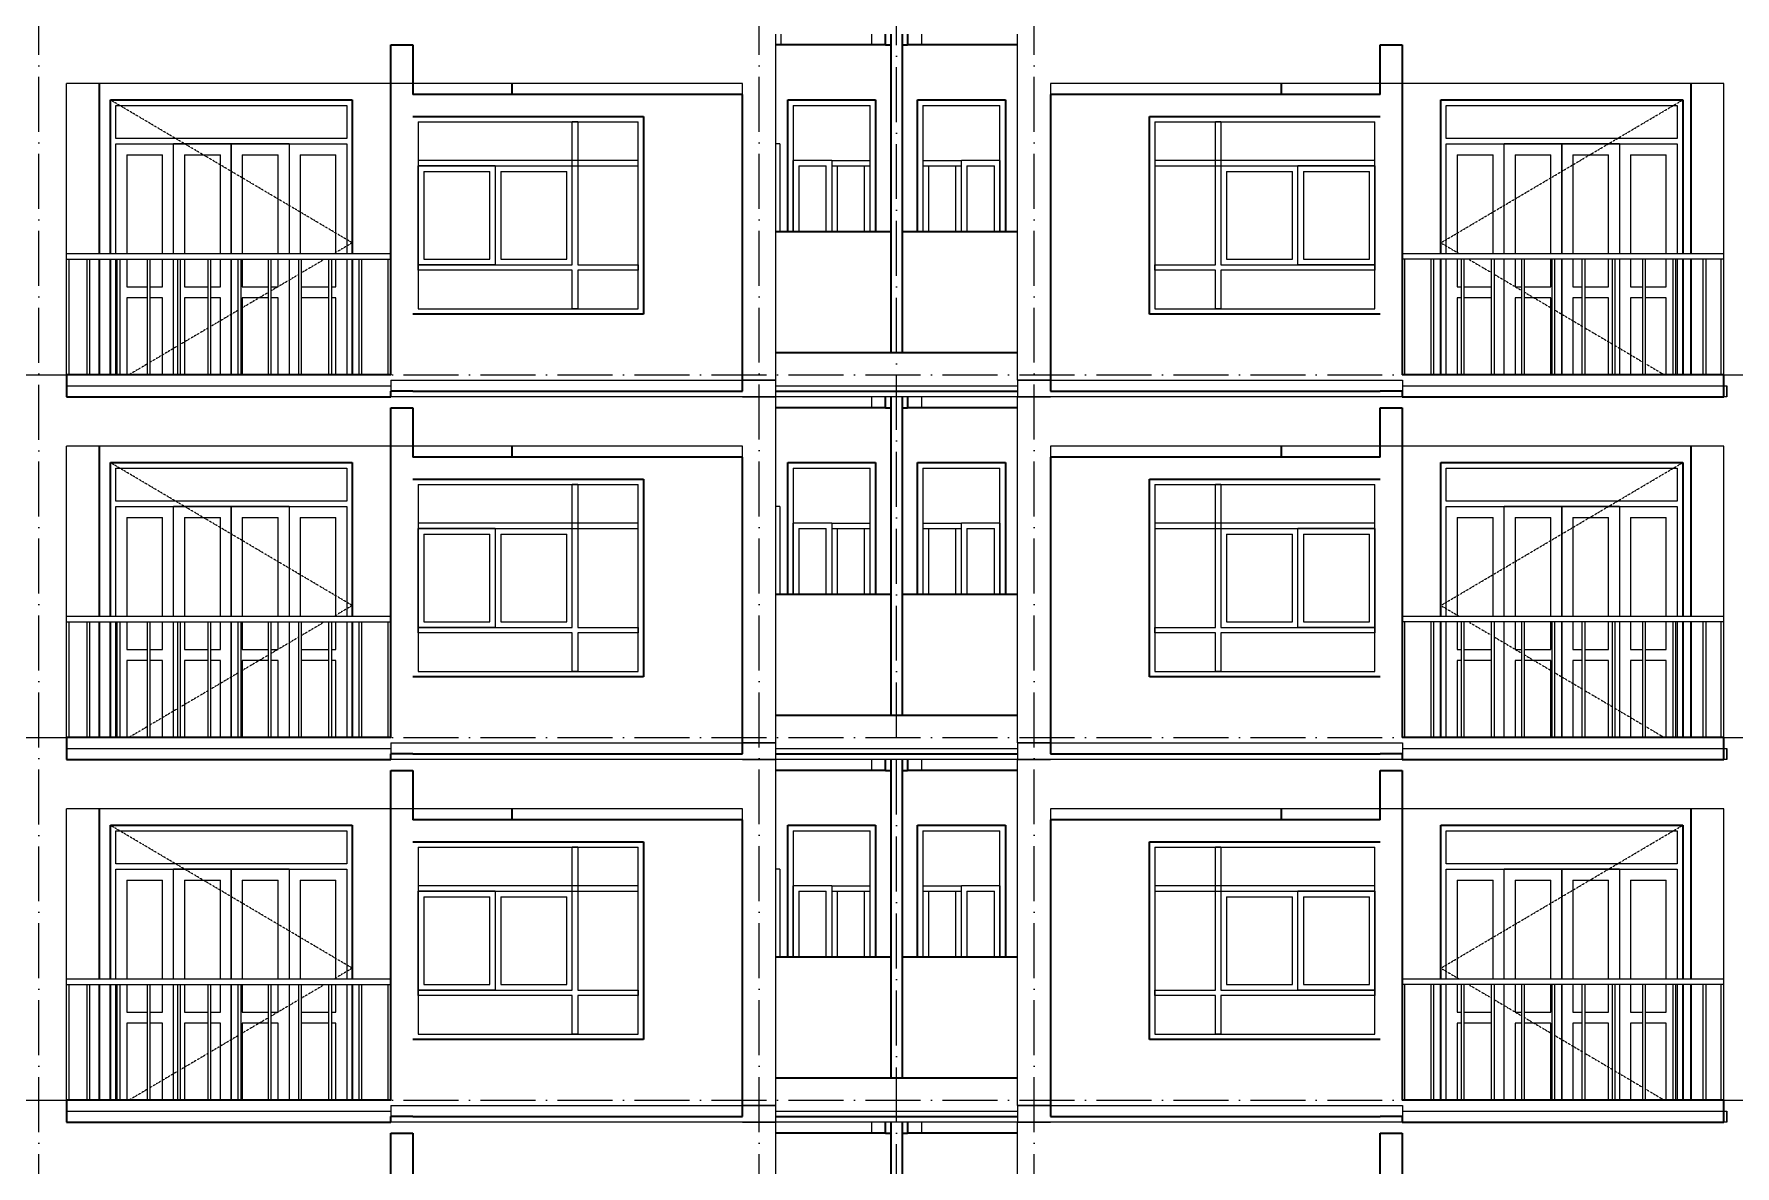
# Model space of a CAD drawing. Header units: millimetres. Extents: x -99196 to 12099, y -10111 to 93550.
# Drawn here: x -17046 to -1576, y 54300 to 64600 of the extents above; entities that cross this region are included whole.
import ezdxf

# ---------------------------------------------------------------- set-up
doc = ezdxf.new("R2010")
doc.units = ezdxf.units.MM
doc.linetypes.add('Dash 1_16__2_', pattern=[3.175, 1.5875, -1.5875])
doc.linetypes.add('Grid Line', pattern=[14, 10, -2, 0, -2])
for name, color, linetype, lineweight in [('CUA', 31, 'Continuous', 9), ('NET CAT', 3, 'Continuous', 5), ('NET CATConcrete', 3, 'Continuous', 5), ('NET THAY 1', 41, 'Continuous', 5), ('NET THAY 2', 55, 'Continuous', 5), ('NET-THAY', 2, 'Continuous', 15), ('TRUC', 225, 'Continuous', 5)]:
    doc.layers.add(name, color=color, linetype=linetype, lineweight=lineweight)

# ---------------------------------------------------------------- blocks, each defined once
blk = doc.blocks.new('ALC1807-ASCENT PLAZA-TANG DIEN HINH-TANG 5_rvt-10-MẶT ĐỨNG 14-1')
at = {"layer": 'NET-THAY', "color": 50, "lineweight": 35}
for p, q in [((-9301, 54600), (-9301, 54700)), ((-9251, 51800), (-9251, 54700)), ((-9151, 54700), (-9151, 51800)), ((-9101, 54700), (-9101, 54600)), ((-13801, 51600), (-13801, 54600)), ((-13801, 54600), (-13601, 54600)), ((-13601, 54600), (-13601, 54150)), ((-9301, 54600), (-10301, 54600)), ((-9301, 54600), (-9251, 54600)), ((-9151, 54600), (-9101, 54600)), ((-8101, 54600), (-9101, 54600)), ((-4801, 54150), (-4801, 54600)), ((-4801, 54600), (-4601, 54600)), ((-4601, 54600), (-4601, 51600))]:
    blk.add_line(p, q, dxfattribs=at)
blk = doc.blocks.new('CUA LO GIA - DB6-60239-MẶT ĐỨNG 14-1')
at = {"layer": 'CUA', "color": 90, "linetype": 'Dash 1_16__2_'}
for p, q in [((-4251, 23100), (-2051, 24400)), ((-4251, 23100), (-4081, 23000)), ((-3997, 22950), (-3789, 22828)), ((-3764, 22813), (-3514, 22665)), ((-3489, 22650), (-3239, 22503)), ((-3214, 22488), (-2964, 22340)), ((-2939, 22325), (-2689, 22178)), ((-2664, 22163), (-2414, 22015)), ((-2389, 22000), (-2220, 21900))]:
    blk.add_line(p, q, dxfattribs=at)
at = {"layer": 'CUA', "color": 90}
for p, q in [((-2051, 24400), (-4251, 24400)), ((-4251, 24400), (-4251, 23000)), ((-4201, 24050), (-4201, 24350)), ((-4201, 24350), (-2101, 24350)), ((-2101, 24350), (-2101, 24050)), ((-2051, 23000), (-2051, 24400)), ((-2101, 24050), (-4201, 24050)), ((-4201, 24000), (-2101, 24000)), ((-4201, 23000), (-4201, 24000)), ((-3676, 23000), (-3676, 24000)), ((-3151, 24000), (-3676, 24000)), ((-3151, 24000), (-3151, 23000)), ((-2626, 24000), (-3151, 24000)), ((-3151, 23000), (-3151, 24000)), ((-2626, 24000), (-2626, 23000)), ((-2101, 24000), (-2101, 23000)), ((-4101, 23900), (-4101, 23000)), ((-4101, 23900), (-3776, 23900)), ((-3776, 23000), (-3776, 23900)), ((-3576, 23900), (-3251, 23900)), ((-3576, 23900), (-3576, 23000)), ((-3251, 23000), (-3251, 23900)), ((-3051, 23900), (-3051, 23000)), ((-3051, 23900), (-2726, 23900)), ((-2726, 23000), (-2726, 23900)), ((-2526, 23900), (-2201, 23900)), ((-2526, 23900), (-2526, 23000)), ((-2201, 23000), (-2201, 23900)), ((-4251, 22950), (-4251, 21900)), ((-4201, 21900), (-4201, 22950)), ((-4101, 22950), (-4101, 22700)), ((-3676, 21900), (-3676, 22950)), ((-3576, 22950), (-3576, 22700)), ((-3251, 22700), (-3251, 22950)), ((-3151, 22950), (-3151, 21900)), ((-3151, 21900), (-3151, 22950)), ((-3051, 22950), (-3051, 22700)), ((-2726, 22700), (-2726, 22950)), ((-2626, 22950), (-2626, 21900)), ((-2526, 22950), (-2526, 22700)), ((-2201, 22700), (-2201, 22950)), ((-2101, 22950), (-2101, 21900)), ((-2051, 21900), (-2051, 22950)), ((-4101, 22700), (-4064, 22700)), ((-4064, 22600), (-4101, 22600)), ((-4101, 22600), (-4101, 21900)), ((-4039, 22700), (-3789, 22700)), ((-3789, 22600), (-4039, 22600)), ((-3576, 22700), (-3514, 22700)), ((-3576, 22600), (-3576, 21900)), ((-3514, 22600), (-3576, 22600)), ((-3489, 22700), (-3251, 22700)), ((-3251, 22600), (-3489, 22600)), ((-3251, 21900), (-3251, 22600)), ((-3051, 22700), (-2964, 22700)), ((-2964, 22600), (-3051, 22600)), ((-3051, 22600), (-3051, 21900)), ((-2939, 22700), (-2726, 22700)), ((-2726, 22600), (-2939, 22600)), ((-2726, 21900), (-2726, 22600)), ((-2526, 22700), (-2414, 22700)), ((-2526, 22600), (-2526, 21900)), ((-2414, 22600), (-2526, 22600)), ((-2389, 22700), (-2201, 22700)), ((-2201, 22600), (-2389, 22600)), ((-2201, 21900), (-2201, 22600))]:
    blk.add_line(p, q, dxfattribs=at)
blk = doc.blocks.new('X-PHONG NGU 2 - X-PHONG NGU 2_Recovery_-201132-MẶT ĐỨNG 14-1')
at = {"layer": 'CUA', "color": 90}
for p, q in [((-6851, 24200), (-4851, 24200)), ((-6851, 24200), (-6851, 22500)), ((-6251, 24200), (-6301, 24200)), ((-6301, 22900), (-6301, 24200)), ((-6251, 24200), (-6251, 22900)), ((-4851, 22500), (-4851, 24200)), ((-4851, 23850), (-6851, 23850)), ((-6851, 23850), (-6851, 23800)), ((-4851, 23800), (-4851, 23850)), ((-6851, 23800), (-4851, 23800)), ((-6201, 23750), (-6201, 22950)), ((-6201, 23750), (-5601, 23750)), ((-5601, 22950), (-5601, 23750)), ((-5551, 22900), (-5551, 23800)), ((-4851, 23800), (-5551, 23800)), ((-5501, 23750), (-4901, 23750)), ((-5501, 23750), (-5501, 22950)), ((-4901, 22950), (-4901, 23750)), ((-4851, 23800), (-4851, 22900)), ((-6851, 22900), (-6301, 22900)), ((-6851, 22850), (-6851, 22900)), ((-6251, 22900), (-4851, 22900)), ((-6201, 22950), (-5601, 22950)), ((-4851, 22900), (-5551, 22900)), ((-5501, 22950), (-4901, 22950)), ((-4851, 22900), (-4851, 22850)), ((-6301, 22850), (-6851, 22850)), ((-6301, 22500), (-6301, 22850)), ((-6251, 22850), (-6251, 22500)), ((-4851, 22850), (-6251, 22850)), ((-6851, 22500), (-4851, 22500)), ((-6251, 22500), (-6301, 22500))]:
    blk.add_line(p, q, dxfattribs=at)
blk = doc.blocks.new('X-PHONG NGU 1 - X-PHONG NGU 850-201135-MẶT ĐỨNG 14-1')
at = {"layer": 'CUA', "color": 90}
for p, q in [((-8211, 24400), (-9011, 24400)), ((-9011, 23200), (-9011, 24400)), ((-8961, 24350), (-8961, 23200)), ((-8961, 24350), (-8261, 24350)), ((-8261, 23200), (-8261, 24350)), ((-8211, 24400), (-8211, 23200)), ((-8961, 23850), (-8611, 23850)), ((-8611, 23200), (-8611, 23850)), ((-8261, 23850), (-8611, 23850)), ((-8261, 23850), (-8261, 23200)), ((-8961, 23800), (-8611, 23800)), ((-8911, 23800), (-8911, 23200)), ((-8911, 23800), (-8661, 23800)), ((-8661, 23200), (-8661, 23800)), ((-8561, 23800), (-8311, 23800)), ((-8561, 23800), (-8561, 23200)), ((-8311, 23200), (-8311, 23800))]:
    blk.add_line(p, q, dxfattribs=at)
blk = doc.blocks.new('Railing - 25mm-V356-MẶT ĐỨNG 14-1')
at = {"layer": 'NET THAY 2', "color": 90, "lineweight": 9}
for p, q in [((-1864, 21900), (-1864, 22950)), ((-1839, 21900), (-1839, 22950))]:
    blk.add_line(p, q, dxfattribs=at)
blk = doc.blocks.new('Railing - 25mm-V357-MẶT ĐỨNG 14-1')
at = {"layer": 'NET THAY 2', "color": 90, "lineweight": 9}
blk.add_line((-1701, 21900), (-1701, 22950), dxfattribs=at)
blk = doc.blocks.new('Railing - 25mm-V358-MẶT ĐỨNG 14-1')
at = {"layer": 'NET THAY 2', "color": 90, "lineweight": 9}
blk.add_line((-4577, 21900), (-4577, 22950), dxfattribs=at)
blk = doc.blocks.new('Railing - Railing-V369-MẶT ĐỨNG 14-1')
for name, p in [('Railing - 25mm-V358-MẶT ĐỨNG 14-1', (0, 3300)), ('Railing - 25mm-V356-MẶT ĐỨNG 14-1', (-2475, 3300)), ('Railing - 25mm-V356-MẶT ĐỨNG 14-1', (-2200, 3300)), ('Railing - 25mm-V356-MẶT ĐỨNG 14-1', (-1925, 3300)), ('Railing - 25mm-V356-MẶT ĐỨNG 14-1', (-1650, 3300)), ('Railing - 25mm-V356-MẶT ĐỨNG 14-1', (-1375, 3300)), ('Railing - 25mm-V356-MẶT ĐỨNG 14-1', (-1100, 3300)), ('Railing - 25mm-V356-MẶT ĐỨNG 14-1', (-825, 3300)), ('Railing - 25mm-V356-MẶT ĐỨNG 14-1', (-550, 3300)), ('Railing - 25mm-V356-MẶT ĐỨNG 14-1', (-275, 3300)), ('Railing - 25mm-V356-MẶT ĐỨNG 14-1', (0, 3300)), ('Railing - 25mm-V357-MẶT ĐỨNG 14-1', (0, 3300))]:
    blk.add_blockref(name, p)
blk = doc.blocks.new('Top Rail Type - Top Rail_Internal_-208136-MẶT ĐỨNG 14-1')
at = {"layer": 'NET THAY 1', "color": 90, "lineweight": 9}
for p, q in [((-1676, 23000), (-4601, 23000)), ((-1676, 22950), (-4601, 22950))]:
    blk.add_line(p, q, dxfattribs=at)
blk = doc.blocks.new('CUA LO GIA - DB6-202766-MẶT ĐỨNG 14-1')
at = {"layer": 'CUA', "color": 90, "linetype": 'Dash 1_16__2_'}
for p, q in [((-14151, 23100), (-16351, 24400)), ((-14151, 23100), (-14320, 23000)), ((-14404, 22950), (-14613, 22827)), ((-14638, 22812), (-14888, 22664)), ((-14913, 22649), (-15163, 22502)), ((-15188, 22487), (-15438, 22339)), ((-15463, 22324), (-15713, 22177)), ((-15738, 22162), (-15988, 22014)), ((-16013, 21999), (-16181, 21900))]:
    blk.add_line(p, q, dxfattribs=at)
at = {"layer": 'CUA', "color": 90}
for p, q in [((-16351, 24400), (-16351, 23000)), ((-14151, 24400), (-16351, 24400)), ((-16301, 24050), (-16301, 24350)), ((-16301, 24350), (-14201, 24350)), ((-14201, 24350), (-14201, 24050)), ((-14151, 23000), (-14151, 24400)), ((-14201, 24050), (-16301, 24050)), ((-16301, 23000), (-16301, 24000)), ((-16301, 24000), (-14201, 24000)), ((-15776, 23000), (-15776, 24000)), ((-15251, 24000), (-15776, 24000)), ((-14726, 24000), (-15251, 24000)), ((-15251, 23000), (-15251, 24000)), ((-15251, 24000), (-15251, 23000)), ((-14726, 24000), (-14726, 23000)), ((-14201, 24000), (-14201, 23000)), ((-16201, 23900), (-16201, 23000)), ((-16201, 23900), (-15876, 23900)), ((-15876, 23000), (-15876, 23900)), ((-15676, 23900), (-15351, 23900)), ((-15676, 23900), (-15676, 23000)), ((-15351, 23000), (-15351, 23900)), ((-15151, 23900), (-15151, 23000)), ((-15151, 23900), (-14826, 23900)), ((-14826, 23000), (-14826, 23900)), ((-14626, 23900), (-14301, 23900)), ((-14626, 23900), (-14626, 23000)), ((-14301, 23000), (-14301, 23900)), ((-16351, 22950), (-16351, 21900)), ((-16301, 21900), (-16301, 22950)), ((-16201, 22950), (-16201, 22700)), ((-15876, 22700), (-15876, 22950)), ((-15776, 21900), (-15776, 22950)), ((-15676, 22950), (-15676, 22700)), ((-15351, 22700), (-15351, 22950)), ((-15251, 21900), (-15251, 22950)), ((-15251, 22950), (-15251, 21900)), ((-15151, 22950), (-15151, 22700)), ((-14826, 22700), (-14826, 22950)), ((-14726, 22950), (-14726, 21900)), ((-14301, 22700), (-14301, 22950)), ((-14201, 22950), (-14201, 21900)), ((-14151, 21900), (-14151, 22950)), ((-16201, 22700), (-16013, 22700)), ((-16013, 22600), (-16201, 22600)), ((-16201, 22600), (-16201, 21900)), ((-15988, 22700), (-15876, 22700)), ((-15876, 22600), (-15988, 22600)), ((-15876, 21900), (-15876, 22600)), ((-15676, 22700), (-15463, 22700)), ((-15676, 22600), (-15676, 21900)), ((-15463, 22600), (-15676, 22600)), ((-15438, 22700), (-15351, 22700)), ((-15351, 22600), (-15438, 22600)), ((-15351, 21900), (-15351, 22600)), ((-15151, 22700), (-14913, 22700)), ((-14913, 22600), (-15151, 22600)), ((-15151, 22600), (-15151, 21900)), ((-14888, 22700), (-14826, 22700)), ((-14826, 22600), (-14888, 22600)), ((-14826, 21900), (-14826, 22600)), ((-14613, 22700), (-14363, 22700)), ((-14363, 22600), (-14613, 22600)), ((-14338, 22700), (-14301, 22700)), ((-14301, 22600), (-14338, 22600)), ((-14301, 21900), (-14301, 22600))]:
    blk.add_line(p, q, dxfattribs=at)
blk = doc.blocks.new('X-PHONG NGU 2 - X-PHONG NGU 2_Recovery_-V359-MẶT ĐỨNG 14-1')
at = {"layer": 'CUA', "color": 90}
for p, q in [((-13551, 24200), (-13551, 22500)), ((-13551, 24200), (-11551, 24200)), ((-12101, 24200), (-12151, 24200)), ((-12151, 22900), (-12151, 24200)), ((-12101, 24200), (-12101, 22900)), ((-11551, 22500), (-11551, 24200)), ((-13551, 23850), (-13551, 23800)), ((-11551, 23850), (-13551, 23850)), ((-11551, 23800), (-11551, 23850)), ((-13551, 23800), (-11551, 23800)), ((-12851, 23800), (-13551, 23800)), ((-13551, 22900), (-13551, 23800)), ((-13501, 23750), (-13501, 22950)), ((-13501, 23750), (-12901, 23750)), ((-12901, 22950), (-12901, 23750)), ((-12851, 23800), (-12851, 22900)), ((-12801, 23750), (-12201, 23750)), ((-12801, 23750), (-12801, 22950)), ((-12201, 22950), (-12201, 23750)), ((-13551, 22900), (-12151, 22900)), ((-13551, 22850), (-13551, 22900)), ((-12851, 22900), (-13551, 22900)), ((-13501, 22950), (-12901, 22950)), ((-12801, 22950), (-12201, 22950)), ((-12101, 22900), (-11551, 22900)), ((-11551, 22900), (-11551, 22850)), ((-12151, 22850), (-13551, 22850)), ((-12151, 22500), (-12151, 22850)), ((-12101, 22850), (-12101, 22500)), ((-11551, 22850), (-12101, 22850)), ((-13551, 22500), (-11551, 22500)), ((-12101, 22500), (-12151, 22500))]:
    blk.add_line(p, q, dxfattribs=at)
blk = doc.blocks.new('X-PHONG NGU 1 - X-PHONG NGU 850-202769-MẶT ĐỨNG 14-1')
at = {"layer": 'CUA', "color": 90}
for p, q in [((-10191, 23200), (-10191, 24400)), ((-9391, 24400), (-10191, 24400)), ((-10141, 24350), (-10141, 23200)), ((-10141, 24350), (-9441, 24350)), ((-9441, 23200), (-9441, 24350)), ((-9391, 24400), (-9391, 23200)), ((-9791, 23850), (-10141, 23850)), ((-10141, 23200), (-10141, 23850)), ((-9791, 23850), (-9791, 23200)), ((-9791, 23850), (-9441, 23850)), ((-10091, 23800), (-10091, 23200)), ((-10091, 23800), (-9841, 23800)), ((-9841, 23200), (-9841, 23800)), ((-9791, 23800), (-9441, 23800)), ((-9741, 23800), (-9491, 23800)), ((-9741, 23800), (-9741, 23200)), ((-9491, 23200), (-9491, 23800))]:
    blk.add_line(p, q, dxfattribs=at)
blk = doc.blocks.new('Railing - Railing-227105-MẶT ĐỨNG 14-1')
at = {"extrusion": (0, 0, -1), "zscale": -1}
for name, p in [('Railing - 25mm-V357-MẶT ĐỨNG 14-1', (18426, 0)), ('Railing - 25mm-V356-MẶT ĐỨNG 14-1', (18402, 0)), ('Railing - 25mm-V356-MẶT ĐỨNG 14-1', (18127, 0)), ('Railing - 25mm-V356-MẶT ĐỨNG 14-1', (17852, 0)), ('Railing - 25mm-V356-MẶT ĐỨNG 14-1', (17577, 0)), ('Railing - 25mm-V356-MẶT ĐỨNG 14-1', (17302, 0)), ('Railing - 25mm-V356-MẶT ĐỨNG 14-1', (17027, 0)), ('Railing - 25mm-V356-MẶT ĐỨNG 14-1', (16752, 0)), ('Railing - 25mm-V356-MẶT ĐỨNG 14-1', (16477, 0)), ('Railing - 25mm-V356-MẶT ĐỨNG 14-1', (16202, 0)), ('Railing - 25mm-V356-MẶT ĐỨNG 14-1', (15927, 0)), ('Railing - 25mm-V358-MẶT ĐỨNG 14-1', (18402, 0))]:
    blk.add_blockref(name, p, dxfattribs=at)
blk = doc.blocks.new('Top Rail Type - Top Rail_Internal_-227106-MẶT ĐỨNG 14-1')
at = {"layer": 'NET THAY 1', "color": 90, "lineweight": 9}
for p, q in [((-13801, 23000), (-16751, 23000)), ((-16751, 22950), (-13801, 22950))]:
    blk.add_line(p, q, dxfattribs=at)
blk = doc.blocks.new('CUA SAN PHOI LUA - CUA SAN PHOI LUA-202767-MẶT ĐỨNG 14-1')
at = {"layer": 'CUA', "color": 90}
for q in [(-10301, 24000), (-10261, 23200)]:
    blk.add_line((-10261, 24000), q, dxfattribs=at)
blk = doc.blocks.new('ALC1807-ASCENT PLAZA-TANG DIEN HINH-TANG 5_rvt-11-MẶT ĐỨNG 14-1')
at = {"layer": 'NET-THAY', "color": 50, "lineweight": 35}
for p, q in [((-13801, 54900), (-13801, 57900)), ((-13801, 57900), (-13601, 57900)), ((-13601, 57900), (-13601, 57450)), ((-9301, 57900), (-10301, 57900)), ((-9301, 57900), (-9301, 58000)), ((-9301, 57900), (-9251, 57900)), ((-9251, 55100), (-9251, 58000)), ((-9151, 58000), (-9151, 55100)), ((-9151, 57900), (-9101, 57900)), ((-9101, 58000), (-9101, 57900)), ((-8101, 57900), (-9101, 57900)), ((-4801, 57450), (-4801, 57900)), ((-4801, 57900), (-4601, 57900)), ((-4601, 57900), (-4601, 54900)), ((-16451, 56000), (-16451, 57550)), ((-12701, 57550), (-12701, 57450)), ((-5701, 57450), (-5701, 57550)), ((-1976, 57550), (-1976, 56000)), ((-16351, 56000), (-16351, 57400)), ((-16351, 57400), (-14151, 57400)), ((-14151, 57400), (-14151, 56000)), ((-10601, 57450), (-13601, 57450)), ((-10601, 54750), (-10601, 57450)), ((-10191, 57400), (-9391, 57400)), ((-10191, 56200), (-10191, 57400)), ((-9391, 57400), (-9391, 56200)), ((-9011, 57400), (-8211, 57400)), ((-9011, 56200), (-9011, 57400)), ((-8211, 57400), (-8211, 56200)), ((-4801, 57450), (-7801, 57450)), ((-7801, 57450), (-7801, 54750)), ((-4251, 56000), (-4251, 57400)), ((-4251, 57400), (-2051, 57400)), ((-2051, 57400), (-2051, 56000)), ((-13601, 57250), (-11501, 57250)), ((-11501, 57250), (-11501, 55450)), ((-6901, 55450), (-6901, 57250)), ((-6901, 57250), (-4801, 57250)), ((-9251, 56200), (-10301, 56200)), ((-8101, 56200), (-9141, 56200)), ((-16451, 54900), (-16451, 55950)), ((-16351, 54900), (-16351, 55950)), ((-14151, 55950), (-14151, 54900)), ((-4251, 54900), (-4251, 55950)), ((-2051, 55950), (-2051, 54900)), ((-1976, 55950), (-1976, 54900)), ((-11501, 55450), (-13601, 55450)), ((-4801, 55450), (-6901, 55450)), ((-9251, 55100), (-10301, 55100)), ((-8101, 55100), (-9251, 55100)), ((-13801, 54900), (-16751, 54900)), ((-16751, 54900), (-16751, 54700)), ((-1676, 54900), (-4601, 54900)), ((-1676, 54700), (-1676, 54900)), ((-16751, 54700), (-13801, 54700)), ((-13601, 54750), (-13801, 54750)), ((-13801, 54700), (-13801, 54750)), ((-13601, 54750), (-10601, 54750)), ((-10301, 54750), (-9251, 54750)), ((-9251, 54750), (-8101, 54750)), ((-7801, 54750), (-4801, 54750)), ((-4601, 54750), (-4801, 54750)), ((-4601, 54750), (-4601, 54700)), ((-4601, 54700), (-1676, 54700))]:
    blk.add_line(p, q, dxfattribs=at)
at = {"color": 50, "lineweight": 35}
for name, p in [('CUA LO GIA - DB6-202766-MẶT ĐỨNG 14-1', (0, 33000)), ('X-PHONG NGU 1 - X-PHONG NGU 850-202769-MẶT ĐỨNG 14-1', (0, 33000)), ('X-PHONG NGU 1 - X-PHONG NGU 850-201135-MẶT ĐỨNG 14-1', (0, 33000)), ('CUA LO GIA - DB6-60239-MẶT ĐỨNG 14-1', (0, 33000)), ('X-PHONG NGU 2 - X-PHONG NGU 2_Recovery_-V359-MẶT ĐỨNG 14-1', (0, 33000)), ('X-PHONG NGU 2 - X-PHONG NGU 2_Recovery_-201132-MẶT ĐỨNG 14-1', (0, 33000)), ('CUA SAN PHOI LUA - CUA SAN PHOI LUA-202767-MẶT ĐỨNG 14-1', (0, 33000)), ('Top Rail Type - Top Rail_Internal_-227106-MẶT ĐỨNG 14-1', (0, 33000)), ('Railing - Railing-227105-MẶT ĐỨNG 14-1', (0, 33000)), ('Top Rail Type - Top Rail_Internal_-208136-MẶT ĐỨNG 14-1', (0, 33000)), ('Railing - Railing-V369-MẶT ĐỨNG 14-1', (0, 29700))]:
    blk.add_blockref(name, p, dxfattribs=at)
blk = doc.blocks.new('ALC1807-ASCENT PLAZA-TANG DIEN HINH-TANG 5_rvt-12-MẶT ĐỨNG 14-1')
at = {"layer": 'NET-THAY', "color": 50, "lineweight": 35}
for p, q in [((-9301, 61200), (-9301, 61300)), ((-9251, 58400), (-9251, 61300)), ((-9151, 61300), (-9151, 58400)), ((-9101, 61300), (-9101, 61200)), ((-13801, 58200), (-13801, 61200)), ((-13801, 61200), (-13601, 61200)), ((-13601, 61200), (-13601, 60750)), ((-9301, 61200), (-10301, 61200)), ((-9301, 61200), (-9251, 61200)), ((-9151, 61200), (-9101, 61200)), ((-8101, 61200), (-9101, 61200)), ((-4801, 60750), (-4801, 61200)), ((-4801, 61200), (-4601, 61200)), ((-4601, 61200), (-4601, 58200)), ((-16451, 59300), (-16451, 60850)), ((-12701, 60850), (-12701, 60750)), ((-5701, 60750), (-5701, 60850)), ((-1976, 60850), (-1976, 59300)), ((-16351, 59300), (-16351, 60700)), ((-16351, 60700), (-14151, 60700)), ((-14151, 60700), (-14151, 59300)), ((-10601, 60750), (-13601, 60750)), ((-10601, 58050), (-10601, 60750)), ((-10191, 60700), (-9391, 60700)), ((-10191, 59500), (-10191, 60700)), ((-9391, 60700), (-9391, 59500)), ((-9011, 60700), (-8211, 60700)), ((-9011, 59500), (-9011, 60700)), ((-8211, 60700), (-8211, 59500)), ((-4801, 60750), (-7801, 60750)), ((-7801, 60750), (-7801, 58050)), ((-4251, 59300), (-4251, 60700)), ((-4251, 60700), (-2051, 60700)), ((-2051, 60700), (-2051, 59300)), ((-13601, 60550), (-11501, 60550)), ((-11501, 60550), (-11501, 58750)), ((-6901, 58750), (-6901, 60550)), ((-6901, 60550), (-4801, 60550)), ((-9251, 59500), (-10301, 59500)), ((-8101, 59500), (-9141, 59500)), ((-16451, 58200), (-16451, 59250)), ((-16351, 58200), (-16351, 59250)), ((-14151, 59250), (-14151, 58200)), ((-4251, 58200), (-4251, 59250)), ((-2051, 59250), (-2051, 58200)), ((-1976, 59250), (-1976, 58200)), ((-11501, 58750), (-13601, 58750)), ((-4801, 58750), (-6901, 58750)), ((-9251, 58400), (-10301, 58400)), ((-8101, 58400), (-9251, 58400)), ((-13801, 58200), (-16751, 58200)), ((-16751, 58200), (-16751, 58000)), ((-1676, 58200), (-4601, 58200)), ((-1676, 58000), (-1676, 58200)), ((-13601, 58050), (-13801, 58050)), ((-13801, 58000), (-13801, 58050)), ((-13601, 58050), (-10601, 58050)), ((-10301, 58050), (-9251, 58050)), ((-9251, 58050), (-8101, 58050)), ((-7801, 58050), (-4801, 58050)), ((-4601, 58050), (-4801, 58050)), ((-4601, 58050), (-4601, 58000)), ((-16751, 58000), (-13801, 58000)), ((-4601, 58000), (-1676, 58000))]:
    blk.add_line(p, q, dxfattribs=at)
at = {"color": 50, "lineweight": 35}
for name, p in [('CUA LO GIA - DB6-202766-MẶT ĐỨNG 14-1', (0, 36300)), ('X-PHONG NGU 1 - X-PHONG NGU 850-202769-MẶT ĐỨNG 14-1', (0, 36300)), ('X-PHONG NGU 1 - X-PHONG NGU 850-201135-MẶT ĐỨNG 14-1', (0, 36300)), ('CUA LO GIA - DB6-60239-MẶT ĐỨNG 14-1', (0, 36300)), ('X-PHONG NGU 2 - X-PHONG NGU 2_Recovery_-V359-MẶT ĐỨNG 14-1', (0, 36300)), ('X-PHONG NGU 2 - X-PHONG NGU 2_Recovery_-201132-MẶT ĐỨNG 14-1', (0, 36300)), ('CUA SAN PHOI LUA - CUA SAN PHOI LUA-202767-MẶT ĐỨNG 14-1', (0, 36300)), ('Top Rail Type - Top Rail_Internal_-227106-MẶT ĐỨNG 14-1', (0, 36300)), ('Top Rail Type - Top Rail_Internal_-208136-MẶT ĐỨNG 14-1', (0, 36300)), ('Railing - Railing-227105-MẶT ĐỨNG 14-1', (0, 36300)), ('Railing - Railing-V369-MẶT ĐỨNG 14-1', (0, 33000))]:
    blk.add_blockref(name, p, dxfattribs=at)
blk = doc.blocks.new('ALC1807-ASCENT PLAZA-TANG DIEN HINH-TANG 5_rvt-13-MẶT ĐỨNG 14-1')
at = {"layer": 'NET-THAY', "color": 50, "lineweight": 35}
for p, q in [((-9301, 64500), (-9301, 64600)), ((-9251, 61700), (-9251, 64600)), ((-9151, 64600), (-9151, 61700)), ((-9101, 64600), (-9101, 64500)), ((-13801, 61500), (-13801, 64500)), ((-13801, 64500), (-13601, 64500)), ((-13601, 64500), (-13601, 64050)), ((-9301, 64500), (-10301, 64500)), ((-9301, 64500), (-9251, 64500)), ((-9151, 64500), (-9101, 64500)), ((-8101, 64500), (-9101, 64500)), ((-4801, 64050), (-4801, 64500)), ((-4801, 64500), (-4601, 64500)), ((-4601, 64500), (-4601, 61500)), ((-16451, 62600), (-16451, 64150)), ((-10601, 64050), (-13601, 64050)), ((-12701, 64150), (-12701, 64050)), ((-10601, 61350), (-10601, 64050)), ((-4801, 64050), (-7801, 64050)), ((-7801, 64050), (-7801, 61350)), ((-5701, 64050), (-5701, 64150)), ((-1976, 64150), (-1976, 62600)), ((-16351, 62600), (-16351, 64000)), ((-16351, 64000), (-14151, 64000)), ((-14151, 64000), (-14151, 62600)), ((-10191, 64000), (-9391, 64000)), ((-10191, 62800), (-10191, 64000)), ((-9391, 64000), (-9391, 62800)), ((-9011, 64000), (-8211, 64000)), ((-9011, 62800), (-9011, 64000)), ((-8211, 64000), (-8211, 62800)), ((-4251, 62600), (-4251, 64000)), ((-4251, 64000), (-2051, 64000)), ((-2051, 64000), (-2051, 62600)), ((-13601, 63850), (-11501, 63850)), ((-11501, 63850), (-11501, 62050)), ((-6901, 62050), (-6901, 63850)), ((-6901, 63850), (-4801, 63850)), ((-9251, 62800), (-10301, 62800)), ((-8101, 62800), (-9141, 62800)), ((-16451, 61500), (-16451, 62550)), ((-16351, 61500), (-16351, 62550)), ((-14151, 62550), (-14151, 61500)), ((-4251, 61500), (-4251, 62550)), ((-2051, 62550), (-2051, 61500)), ((-1976, 62550), (-1976, 61500)), ((-11501, 62050), (-13601, 62050)), ((-4801, 62050), (-6901, 62050)), ((-9251, 61700), (-10301, 61700)), ((-8101, 61700), (-9251, 61700)), ((-13801, 61500), (-16751, 61500)), ((-16751, 61500), (-16751, 61300)), ((-1676, 61500), (-4601, 61500)), ((-1676, 61300), (-1676, 61500)), ((-16751, 61300), (-13801, 61300)), ((-13601, 61350), (-13801, 61350)), ((-13801, 61300), (-13801, 61350)), ((-13601, 61350), (-10601, 61350)), ((-10301, 61350), (-9251, 61350)), ((-9251, 61350), (-8101, 61350)), ((-7801, 61350), (-4801, 61350)), ((-4601, 61350), (-4801, 61350)), ((-4601, 61350), (-4601, 61300)), ((-4601, 61300), (-1676, 61300))]:
    blk.add_line(p, q, dxfattribs=at)
at = {"color": 50, "lineweight": 35}
for name, p in [('CUA LO GIA - DB6-202766-MẶT ĐỨNG 14-1', (0, 39600)), ('X-PHONG NGU 1 - X-PHONG NGU 850-202769-MẶT ĐỨNG 14-1', (0, 39600)), ('X-PHONG NGU 1 - X-PHONG NGU 850-201135-MẶT ĐỨNG 14-1', (0, 39600)), ('CUA LO GIA - DB6-60239-MẶT ĐỨNG 14-1', (0, 39600)), ('X-PHONG NGU 2 - X-PHONG NGU 2_Recovery_-V359-MẶT ĐỨNG 14-1', (0, 39600)), ('X-PHONG NGU 2 - X-PHONG NGU 2_Recovery_-201132-MẶT ĐỨNG 14-1', (0, 39600)), ('CUA SAN PHOI LUA - CUA SAN PHOI LUA-202767-MẶT ĐỨNG 14-1', (0, 39600)), ('Top Rail Type - Top Rail_Internal_-227106-MẶT ĐỨNG 14-1', (0, 39600)), ('Railing - Railing-227105-MẶT ĐỨNG 14-1', (0, 39600)), ('Top Rail Type - Top Rail_Internal_-208136-MẶT ĐỨNG 14-1', (0, 39600)), ('Railing - Railing-V369-MẶT ĐỨNG 14-1', (0, 36300))]:
    blk.add_blockref(name, p, dxfattribs=at)

msp = doc.modelspace()

# ---------------------------------------------------------------- linework, layer by layer
at = {"layer": 'NET CAT'}
for p, q in [((-10300.5, 64600), (-10300.5, 61450)), ((-10250.5, 64500), (-10250.5, 64600)), ((-9425.5, 64500), (-9425.5, 64600)), ((-8975.5, 64600), (-8975.5, 64500)), ((-8100.5, 61450), (-8100.5, 64600)), ((-16750.5, 61400), (-16750.5, 64150)), ((-10600.5, 61450), (-10600.5, 64150)), ((-7800.5, 64150), (-7800.5, 61450)), ((-1675.5, 61400), (-1675.5, 64150)), ((-10300.5, 61450), (-10600.5, 61450)), ((-7800.5, 61450), (-8100.5, 61450)), ((-16750.5, 61300), (-16750.5, 61400)), ((-10600.5, 61300), (-10300.5, 61300)), ((-10300.5, 61300), (-10300.5, 58150)), ((-9425.5, 61200), (-9425.5, 61300)), ((-8975.5, 61300), (-8975.5, 61200)), ((-8100.5, 61300), (-7800.5, 61300)), ((-8100.5, 58150), (-8100.5, 61300)), ((-1675.5, 61400), (-1650.5, 61400)), ((-1650.5, 61300), (-1675.5, 61300)), ((-1650.5, 61400), (-1650.5, 61300)), ((-16750.5, 58100), (-16750.5, 60850)), ((-10600.5, 58150), (-10600.5, 60850)), ((-7800.5, 60850), (-7800.5, 58150)), ((-1675.5, 58100), (-1675.5, 60850)), ((-16750.5, 58000), (-16750.5, 58100)), ((-10300.5, 58150), (-10600.5, 58150)), ((-7800.5, 58150), (-8100.5, 58150)), ((-1675.5, 58100), (-1650.5, 58100)), ((-1650.5, 58100), (-1650.5, 58000)), ((-10600.5, 58000), (-10300.5, 58000)), ((-10300.5, 58000), (-10300.5, 54850)), ((-9425.5, 57900), (-9425.5, 58000)), ((-8975.5, 58000), (-8975.5, 57900)), ((-8100.5, 58000), (-7800.5, 58000)), ((-8100.5, 54850), (-8100.5, 58000)), ((-1650.5, 58000), (-1675.5, 58000)), ((-16750.5, 54800), (-16750.5, 57550)), ((-10600.5, 54850), (-10600.5, 57550)), ((-7800.5, 57550), (-7800.5, 54850)), ((-1675.5, 54800), (-1675.5, 57550)), ((-16750.5, 54700), (-16750.5, 54800)), ((-10300.5, 54850), (-10600.5, 54850)), ((-7800.5, 54850), (-8100.5, 54850)), ((-1675.5, 54800), (-1650.5, 54800)), ((-1650.5, 54800), (-1650.5, 54700)), ((-10600.5, 54700), (-10300.5, 54700)), ((-10300.5, 54700), (-10300.5, 51550)), ((-9425.5, 54600), (-9425.5, 54700)), ((-8975.5, 54700), (-8975.5, 54600)), ((-8100.5, 54700), (-7800.5, 54700)), ((-8100.5, 51550), (-8100.5, 54700)), ((-1650.5, 54700), (-1675.5, 54700))]:
    msp.add_line(p, q, dxfattribs=at)
at = {"layer": 'NET CATConcrete'}
for p, q in [((-13800.5, 64150), (-16750.5, 64150)), ((-10600.5, 64150), (-13800.5, 64150)), ((-4600.5, 64150), (-7800.5, 64150)), ((-1675.5, 64150), (-4600.5, 64150)), ((-13800.5, 61300), (-16750.5, 61300)), ((-10600.5, 61300), (-13800.5, 61300)), ((-4600.5, 61300), (-7800.5, 61300)), ((-1675.5, 61300), (-4600.5, 61300)), ((-13800.5, 60850), (-16750.5, 60850)), ((-10600.5, 60850), (-13800.5, 60850)), ((-4600.5, 60850), (-7800.5, 60850)), ((-1675.5, 60850), (-4600.5, 60850)), ((-13800.5, 58000), (-16750.5, 58000)), ((-10600.5, 58000), (-13800.5, 58000)), ((-4600.5, 58000), (-7800.5, 58000)), ((-1675.5, 58000), (-4600.5, 58000)), ((-13800.5, 57550), (-16750.5, 57550)), ((-10600.5, 57550), (-13800.5, 57550)), ((-4600.5, 57550), (-7800.5, 57550)), ((-1675.5, 57550), (-4600.5, 57550)), ((-13800.5, 54700), (-16750.5, 54700)), ((-10600.5, 54700), (-13800.5, 54700)), ((-4600.5, 54700), (-7800.5, 54700)), ((-1675.5, 54700), (-4600.5, 54700))]:
    msp.add_line(p, q, dxfattribs=at)
at = {"layer": 'NET-THAY', "lineweight": 9}
for p, q in [((-13800.5, 61450), (-10300.5, 61450)), ((-13800.5, 61450), (-13800.5, 61300)), ((-10300.5, 61450), (-10300.5, 61300)), ((-8100.5, 61450), (-4600.5, 61450)), ((-8100.5, 61450), (-8100.5, 61300)), ((-4600.5, 61450), (-4600.5, 61300)), ((-16750.5, 61400), (-13800.5, 61400)), ((-16750.5, 61300), (-16750.5, 61400)), ((-1650.5, 61300), (-16750.5, 61300)), ((-10300.5, 61400), (-8100.5, 61400)), ((-4600.5, 61400), (-1650.5, 61400)), ((-1650.5, 61300), (-1650.5, 61400)), ((-16750.5, 58100), (-13800.5, 58100)), ((-16750.5, 58000), (-16750.5, 58100)), ((-13800.5, 58150), (-10300.5, 58150)), ((-13800.5, 58150), (-13800.5, 58000)), ((-10300.5, 58150), (-10300.5, 58000)), ((-10300.5, 58100), (-8100.5, 58100)), ((-8100.5, 58150), (-4600.5, 58150)), ((-8100.5, 58150), (-8100.5, 58000)), ((-4600.5, 58150), (-4600.5, 58000)), ((-4600.5, 58100), (-1650.5, 58100)), ((-1650.5, 58000), (-1650.5, 58100)), ((-1650.5, 58000), (-16750.5, 58000)), ((-16750.5, 54800), (-13800.5, 54800)), ((-16750.5, 54700), (-16750.5, 54800)), ((-13800.5, 54850), (-10300.5, 54850)), ((-13800.5, 54850), (-13800.5, 54700)), ((-10300.5, 54850), (-10300.5, 54700)), ((-10300.5, 54800), (-8100.5, 54800)), ((-8100.5, 54850), (-4600.5, 54850)), ((-8100.5, 54850), (-8100.5, 54700)), ((-4600.5, 54850), (-4600.5, 54700)), ((-4600.5, 54800), (-1650.5, 54800)), ((-1650.5, 54700), (-1650.5, 54800)), ((-1650.5, 54700), (-16750.5, 54700))]:
    msp.add_line(p, q, dxfattribs=at)
at = {"layer": 'TRUC', "linetype": 'Grid Line', "ltscale": 50}
for p, q in [((-17000.5, -4900.6), (-17000.5, 91838.4)), ((-10450.5, -4900), (-10450.5, 91838.4)), ((-9200.5, -6911.3), (-9200.5, 91838.4)), ((-7950.5, -4900), (-7950.5, 91838.4)), ((-99096.4, 61500), (11999.5, 61500)), ((-99096.4, 58200), (11999.5, 58200)), ((-99096.4, 54900), (11999.5, 54900))]:
    msp.add_line(p, q, dxfattribs=at)

# ---------------------------------------------------------------- block references
at = {"lineweight": 5}
for name in ['ALC1807-ASCENT PLAZA-TANG DIEN HINH-TANG 5_rvt-13-MẶT ĐỨNG 14-1', 'ALC1807-ASCENT PLAZA-TANG DIEN HINH-TANG 5_rvt-12-MẶT ĐỨNG 14-1', 'ALC1807-ASCENT PLAZA-TANG DIEN HINH-TANG 5_rvt-11-MẶT ĐỨNG 14-1', 'ALC1807-ASCENT PLAZA-TANG DIEN HINH-TANG 5_rvt-10-MẶT ĐỨNG 14-1']:
    msp.add_blockref(name, (0, 0), dxfattribs=at)

doc.saveas('drawing.dxf')
